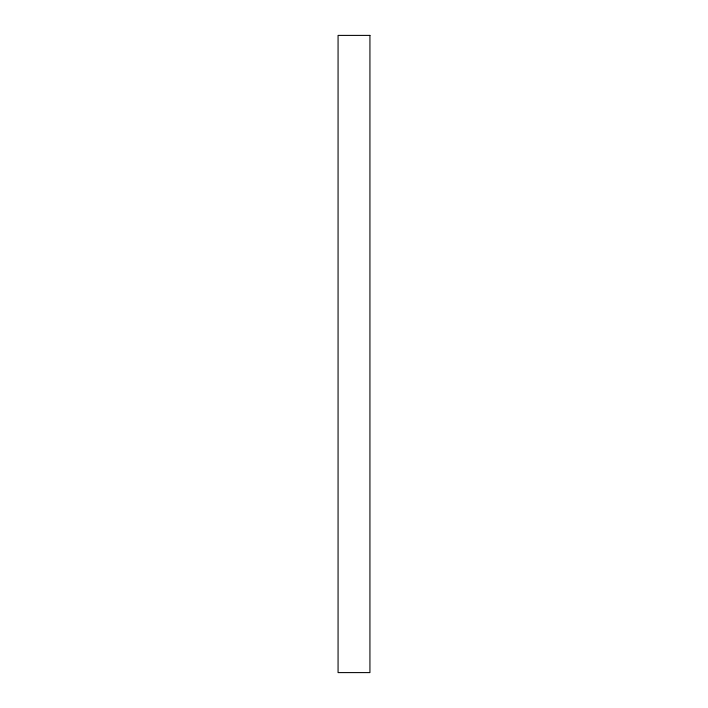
<?xml version="1.0" encoding="UTF-8"?>
<svg xmlns="http://www.w3.org/2000/svg" width="708" height="708" viewBox="0 0 708 708"><rect width="100%" height="100%" fill="white"/><g stroke="black" fill="none" stroke-linecap="round" stroke-linejoin="round"><path stroke-width="1.06" d="M369.93 35.4L338.07 35.4L338.07 672.6L369.93 672.6L369.93 35.4"/></g></svg>
